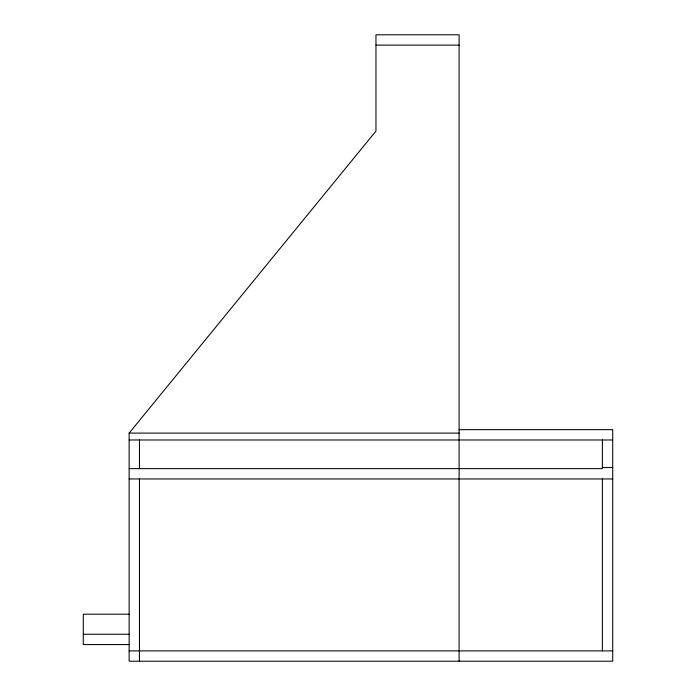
<?xml version="1.0" encoding="UTF-8"?>
<svg xmlns="http://www.w3.org/2000/svg" width="696" height="696" viewBox="0 0 696 696"><rect width="100%" height="100%" fill="white"/><g stroke="black" fill="none" stroke-linecap="round" stroke-linejoin="round"><path stroke-width="1.04" d="M459.108 429.667L612.706 429.667L612.706 661.2L129.143 661.2L129.143 433.103L375.97 131.083L375.97 34.8L459.108 34.8L459.108 661.2M375.97 45.118L459.108 45.118M129.143 433.103L459.108 433.103M129.143 439.985L612.706 439.985M602.388 467.495L612.706 467.495M129.143 468.634L602.388 468.634L602.388 439.985M129.143 478.952L612.706 478.952M129.143 614.194L83.294 614.194L83.294 644.557L129.143 644.557M83.294 634.256L129.143 634.256M129.143 650.882L612.706 650.882M602.388 478.952L602.388 650.882M139.461 439.985L139.461 468.634M139.461 478.952L139.461 661.2"/></g></svg>
